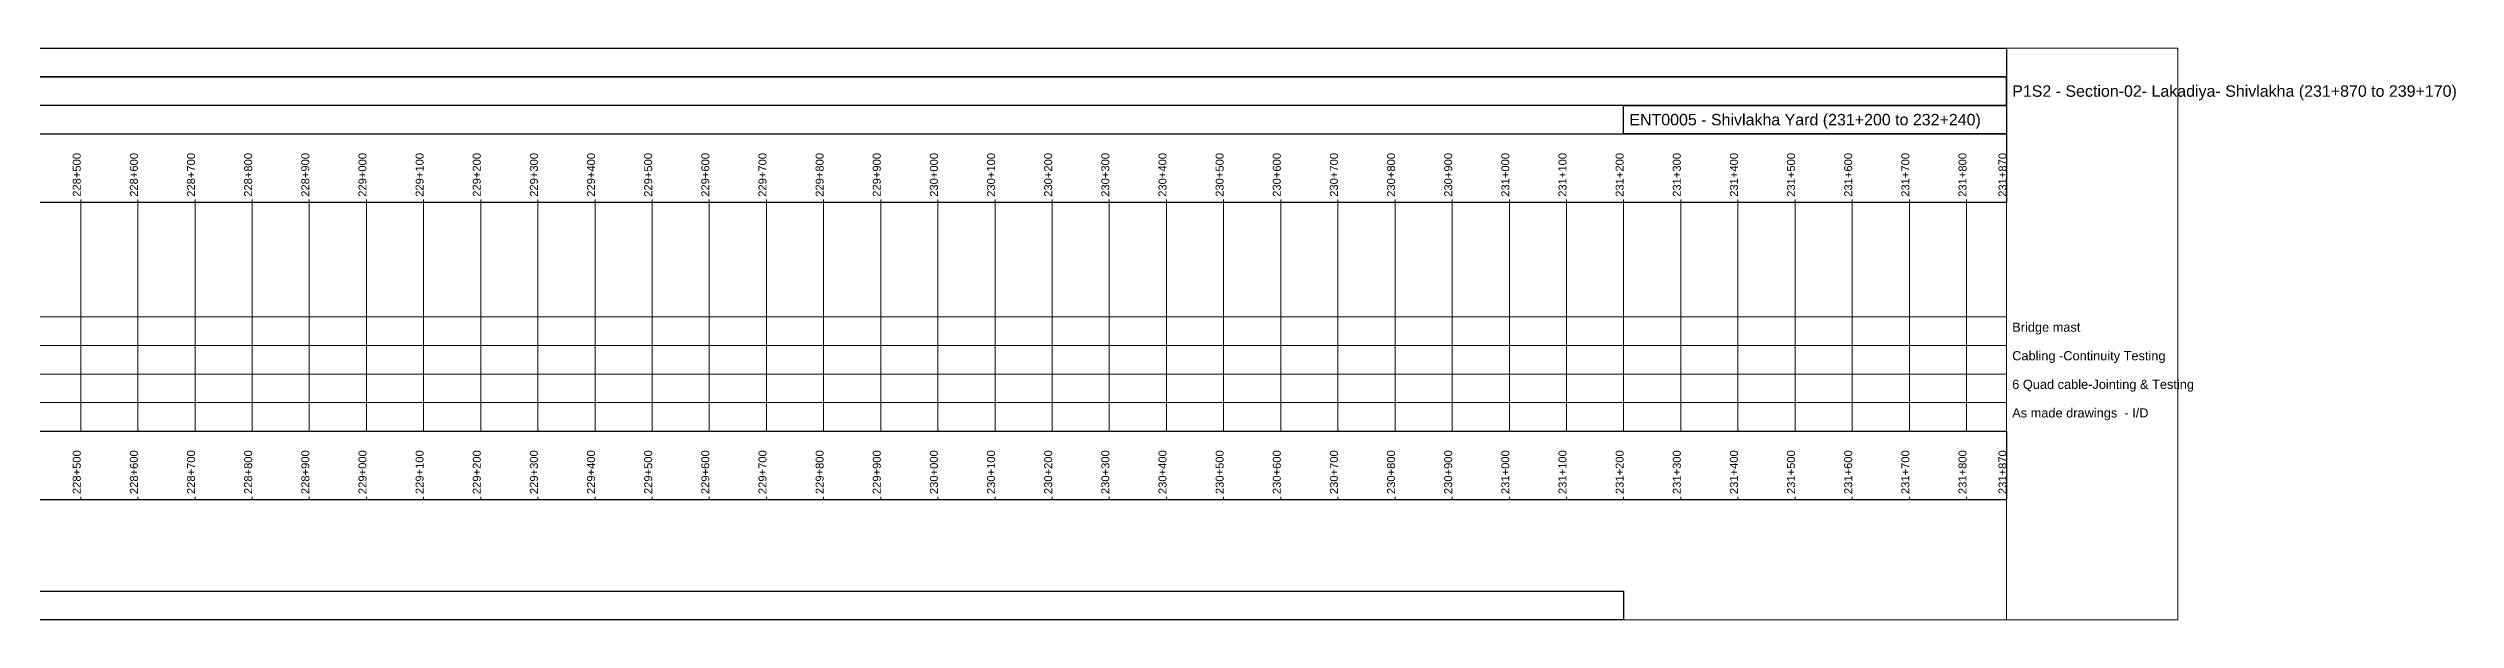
# Model space of a CAD drawing. Extents: x 224240 to 232656, y 3951 to 5000.
# Drawn here: x 228443 to 232656, y 4000 to 5000 of the extents above; entities that cross this region are included whole.
import ezdxf

# ---------------------------------------------------------------- set-up
doc = ezdxf.new("R2010")
doc.units = 0
doc.linetypes.add('Dashed', pattern=[0])
for name, color, linetype in [('Activity Lines', 7, 'Continuous'), ('Activity Names', 7, 'Continuous'), ('Block', 7, 'Continuous'), ('Chainage Text', 7, 'Continuous'), ('Entity', 7, 'Continuous'), ('Markers-One', 7, 'Continuous'), ('Outer Box', 7, 'Continuous'), ('Package', 7, 'Continuous'), ('Section', 7, 'Continuous'), ('Vertical Chainage Lines', 7, 'Continuous')]:
    doc.layers.add(name, color=color, linetype=linetype)
doc.styles.add('True type font', font='Arial.ttf')

msp = doc.modelspace()

# ---------------------------------------------------------------- linework, layer by layer
at = {"layer": 'Activity Lines', "color": 171, "linetype": 'Dashed', "lineweight": 15, "true_color": 0x8080ff}
msp.add_polyline3d([(224540, 4530, 0), (231870, 4530, 0)], dxfattribs=at)
at = {"layer": 'Activity Lines', "color": 133, "linetype": 'Dashed', "lineweight": 15, "true_color": 0x0fe403}
msp.add_polyline3d([(224540, 4480, 0), (231870, 4480, 0)], dxfattribs=at)
at = {"layer": 'Activity Lines', "color": 250, "linetype": 'Dashed', "lineweight": 15, "true_color": 0x000000}
msp.add_polyline3d([(224540, 4430, 0), (231870, 4430, 0)], dxfattribs=at)
at = {"layer": 'Activity Lines', "color": 4, "linetype": 'Dashed', "lineweight": 15, "true_color": 0x00ffff}
msp.add_polyline3d([(224540, 4380, 0), (231870, 4380, 0)], dxfattribs=at)
at = {"layer": 'Block', "color": 9, "linetype": 'Dashed', "lineweight": 0}
msp.add_polyline3d([(231870, 5000, 0), (231870, 4000, 0)], dxfattribs=at)
at = {"layer": 'Entity', "color": 9, "lineweight": 25}
for points in [[(231200, 4900, 0), (231870, 4900, 0), (231870, 4850, 0), (231200, 4850, 0)], [(225000, 4050, 0), (231200, 4050, 0), (231200, 4000, 0), (225000, 4000, 0)]]:
    msp.add_polyline3d(points, close=True, dxfattribs=at)
at = {"layer": 'Markers-One', "color": 41, "linetype": 'Dashed', "lineweight": 0, "true_color": 0xe0e0e0}
for points in [[(228500, 4730, 0), (228500, 4735, 0)], [(228600, 4730, 0), (228600, 4735, 0)], [(228700, 4730, 0), (228700, 4735, 0)], [(228800, 4730, 0), (228800, 4735, 0)], [(228900, 4730, 0), (228900, 4735, 0)], [(229000, 4730, 0), (229000, 4735, 0)], [(229100, 4730, 0), (229100, 4735, 0)], [(229200, 4730, 0), (229200, 4735, 0)], [(229300, 4730, 0), (229300, 4735, 0)], [(229400, 4730, 0), (229400, 4735, 0)], [(229500, 4730, 0), (229500, 4735, 0)], [(229600, 4730, 0), (229600, 4735, 0)], [(229700, 4730, 0), (229700, 4735, 0)], [(229800, 4730, 0), (229800, 4735, 0)], [(229900, 4730, 0), (229900, 4735, 0)], [(230000, 4730, 0), (230000, 4735, 0)], [(230100, 4730, 0), (230100, 4735, 0)], [(230200, 4730, 0), (230200, 4735, 0)], [(230300, 4730, 0), (230300, 4735, 0)], [(230400, 4730, 0), (230400, 4735, 0)], [(230500, 4730, 0), (230500, 4735, 0)], [(230600, 4730, 0), (230600, 4735, 0)], [(230700, 4730, 0), (230700, 4735, 0)], [(230800, 4730, 0), (230800, 4735, 0)], [(230900, 4730, 0), (230900, 4735, 0)], [(231000, 4730, 0), (231000, 4735, 0)], [(231100, 4730, 0), (231100, 4735, 0)], [(231200, 4730, 0), (231200, 4735, 0)], [(231300, 4730, 0), (231300, 4735, 0)], [(231400, 4730, 0), (231400, 4735, 0)], [(231500, 4730, 0), (231500, 4735, 0)], [(231600, 4730, 0), (231600, 4735, 0)], [(231700, 4730, 0), (231700, 4735, 0)], [(231800, 4730, 0), (231800, 4735, 0)], [(231870, 4730, 0), (231870, 4735, 0)], [(228500, 4210, 0), (228500, 4215, 0)], [(228600, 4210, 0), (228600, 4215, 0)], [(228700, 4210, 0), (228700, 4215, 0)], [(228800, 4210, 0), (228800, 4215, 0)], [(228900, 4210, 0), (228900, 4215, 0)], [(229000, 4210, 0), (229000, 4215, 0)], [(229100, 4210, 0), (229100, 4215, 0)], [(229200, 4210, 0), (229200, 4215, 0)], [(229300, 4210, 0), (229300, 4215, 0)], [(229400, 4210, 0), (229400, 4215, 0)], [(229500, 4210, 0), (229500, 4215, 0)], [(229600, 4210, 0), (229600, 4215, 0)], [(229700, 4210, 0), (229700, 4215, 0)], [(229800, 4210, 0), (229800, 4215, 0)], [(229900, 4210, 0), (229900, 4215, 0)], [(230000, 4210, 0), (230000, 4215, 0)], [(230100, 4210, 0), (230100, 4215, 0)], [(230200, 4210, 0), (230200, 4215, 0)], [(230300, 4210, 0), (230300, 4215, 0)], [(230400, 4210, 0), (230400, 4215, 0)], [(230500, 4210, 0), (230500, 4215, 0)], [(230600, 4210, 0), (230600, 4215, 0)], [(230700, 4210, 0), (230700, 4215, 0)], [(230800, 4210, 0), (230800, 4215, 0)], [(230900, 4210, 0), (230900, 4215, 0)], [(231000, 4210, 0), (231000, 4215, 0)], [(231100, 4210, 0), (231100, 4215, 0)], [(231200, 4210, 0), (231200, 4215, 0)], [(231300, 4210, 0), (231300, 4215, 0)], [(231400, 4210, 0), (231400, 4215, 0)], [(231500, 4210, 0), (231500, 4215, 0)], [(231600, 4210, 0), (231600, 4215, 0)], [(231700, 4210, 0), (231700, 4215, 0)], [(231800, 4210, 0), (231800, 4215, 0)], [(231870, 4210, 0), (231870, 4215, 0)]]:
    msp.add_polyline3d(points, dxfattribs=at)
at = {"layer": 'Outer Box', "color": 9, "lineweight": 5}
msp.add_polyline3d([(224240, 5000, 0), (232170, 5000, 0), (232170, 4000, 0), (224240, 4000, 0)], close=True, dxfattribs=at)
at = {"layer": 'Package', "color": 9, "lineweight": 25}
for points in [[(224540, 5000, 0), (231870, 5000, 0), (231870, 4950, 0), (224540, 4950, 0)], [(224540, 4850, 0), (231870, 4850, 0), (231870, 4730, 0), (224540, 4730, 0)], [(224540, 4330, 0), (231870, 4330, 0), (231870, 4210, 0), (224540, 4210, 0)]]:
    msp.add_polyline3d(points, close=True, dxfattribs=at)
at = {"layer": 'Section', "color": 9, "lineweight": 25}
for points in [[(224540, 4950, 0), (231870, 4950, 0), (231870, 4900, 0), (224540, 4900, 0)], [(224540, 4950, 0), (231870, 4950, 0), (231870, 4900, 0), (224540, 4900, 0)], [(231870, 4950, 0), (231870, 4950, 0), (231870, 4900, 0), (231870, 4900, 0)]]:
    msp.add_polyline3d(points, close=True, dxfattribs=at)
at = {"layer": 'Vertical Chainage Lines', "color": 41, "linetype": 'Dashed', "lineweight": 0, "true_color": 0xe0e0e0}
for points in [[(228500, 4730, 0), (228500, 4330, 0)], [(228600, 4730, 0), (228600, 4330, 0)], [(228700, 4730, 0), (228700, 4330, 0)], [(228800, 4730, 0), (228800, 4330, 0)], [(228900, 4730, 0), (228900, 4330, 0)], [(229000, 4730, 0), (229000, 4330, 0)], [(229100, 4730, 0), (229100, 4330, 0)], [(229200, 4730, 0), (229200, 4330, 0)], [(229300, 4730, 0), (229300, 4330, 0)], [(229400, 4730, 0), (229400, 4330, 0)], [(229500, 4730, 0), (229500, 4330, 0)], [(229600, 4730, 0), (229600, 4330, 0)], [(229700, 4730, 0), (229700, 4330, 0)], [(229800, 4730, 0), (229800, 4330, 0)], [(229900, 4730, 0), (229900, 4330, 0)], [(230000, 4730, 0), (230000, 4330, 0)], [(230100, 4730, 0), (230100, 4330, 0)], [(230200, 4730, 0), (230200, 4330, 0)], [(230300, 4730, 0), (230300, 4330, 0)], [(230400, 4730, 0), (230400, 4330, 0)], [(230500, 4730, 0), (230500, 4330, 0)], [(230600, 4730, 0), (230600, 4330, 0)], [(230700, 4730, 0), (230700, 4330, 0)], [(230800, 4730, 0), (230800, 4330, 0)], [(230900, 4730, 0), (230900, 4330, 0)], [(231000, 4730, 0), (231000, 4330, 0)], [(231100, 4730, 0), (231100, 4330, 0)], [(231200, 4730, 0), (231200, 4330, 0)], [(231300, 4730, 0), (231300, 4330, 0)], [(231400, 4730, 0), (231400, 4330, 0)], [(231500, 4730, 0), (231500, 4330, 0)], [(231600, 4730, 0), (231600, 4330, 0)], [(231700, 4730, 0), (231700, 4330, 0)], [(231800, 4730, 0), (231800, 4330, 0)]]:
    msp.add_polyline3d(points, dxfattribs=at)

# ---------------------------------------------------------------- texts
at = {"layer": 'Activity Names', "color": 171, "lineweight": 15, "true_color": 0x8080ff, "style": 'True type font'}
msp.add_text('Bridge mast', height=16, dxfattribs=at).set_placement((231880, 4504))
at = {"layer": 'Activity Names', "color": 133, "lineweight": 15, "true_color": 0x0fe403, "style": 'True type font'}
msp.add_text('Cabling -Continuity Testing', height=16, dxfattribs=at).set_placement((231880, 4454))
at = {"layer": 'Activity Names', "color": 250, "lineweight": 15, "true_color": 0x000000, "style": 'True type font'}
msp.add_text('6 Quad cable-Jointing & Testing', height=16, dxfattribs=at).set_placement((231880, 4404))
at = {"layer": 'Activity Names', "color": 4, "lineweight": 15, "true_color": 0x00ffff, "style": 'True type font'}
msp.add_text('As made drawings  - I/D', height=16, dxfattribs=at).set_placement((231880, 4354))
at = {"layer": 'Chainage Text', "color": 9, "lineweight": 15, "style": 'True type font'}
for s, p in [('228+500', (228500, 4740)), ('228+600', (228600, 4740)), ('228+700', (228700, 4740)), ('228+800', (228800, 4740)), ('228+900', (228900, 4740)), ('229+000', (229000, 4740)), ('229+100', (229100, 4740)), ('229+200', (229200, 4740)), ('229+300', (229300, 4740)), ('229+400', (229400, 4740)), ('229+500', (229500, 4740)), ('229+600', (229600, 4740)), ('229+700', (229700, 4740)), ('229+800', (229800, 4740)), ('229+900', (229900, 4740)), ('230+000', (230000, 4740)), ('230+100', (230100, 4740)), ('230+200', (230200, 4740)), ('230+300', (230300, 4740)), ('230+400', (230400, 4740)), ('230+500', (230500, 4740)), ('230+600', (230600, 4740)), ('230+700', (230700, 4740)), ('230+800', (230800, 4740)), ('230+900', (230900, 4740)), ('231+000', (231000, 4740)), ('231+100', (231100, 4740)), ('231+200', (231200, 4740)), ('231+300', (231300, 4740)), ('231+400', (231400, 4740)), ('231+500', (231500, 4740)), ('231+600', (231600, 4740)), ('231+700', (231700, 4740)), ('231+800', (231800, 4740)), ('231+870', (231870, 4740)), ('228+500', (228500, 4220)), ('228+600', (228600, 4220)), ('228+700', (228700, 4220)), ('228+800', (228800, 4220)), ('228+900', (228900, 4220)), ('229+000', (229000, 4220)), ('229+100', (229100, 4220)), ('229+200', (229200, 4220)), ('229+300', (229300, 4220)), ('229+400', (229400, 4220)), ('229+500', (229500, 4220)), ('229+600', (229600, 4220)), ('229+700', (229700, 4220)), ('229+800', (229800, 4220)), ('229+900', (229900, 4220)), ('230+000', (230000, 4220)), ('230+100', (230100, 4220)), ('230+200', (230200, 4220)), ('230+300', (230300, 4220)), ('230+400', (230400, 4220)), ('230+500', (230500, 4220)), ('230+600', (230600, 4220)), ('230+700', (230700, 4220)), ('230+800', (230800, 4220)), ('230+900', (230900, 4220)), ('231+000', (231000, 4220)), ('231+100', (231100, 4220)), ('231+200', (231200, 4220)), ('231+300', (231300, 4220)), ('231+400', (231400, 4220)), ('231+500', (231500, 4220)), ('231+600', (231600, 4220)), ('231+700', (231700, 4220)), ('231+800', (231800, 4220)), ('231+870', (231870, 4220))]:
    msp.add_text(s, height=14, rotation=90, dxfattribs=at).set_placement(p)
at = {"layer": 'Entity', "color": 8, "lineweight": 15, "style": 'True type font'}
msp.add_text('ENT0005 - Shivlakha Yard (231+200 to 232+240)', height=20, dxfattribs=at).set_placement((231210, 4865))
at = {"layer": 'Section', "color": 8, "lineweight": 15, "style": 'True type font'}
msp.add_text('P1S2 - Section-02- Lakadiya- Shivlakha (231+870 to 239+170)', height=20, dxfattribs=at).set_placement((231880, 4915))

doc.saveas('drawing.dxf')
